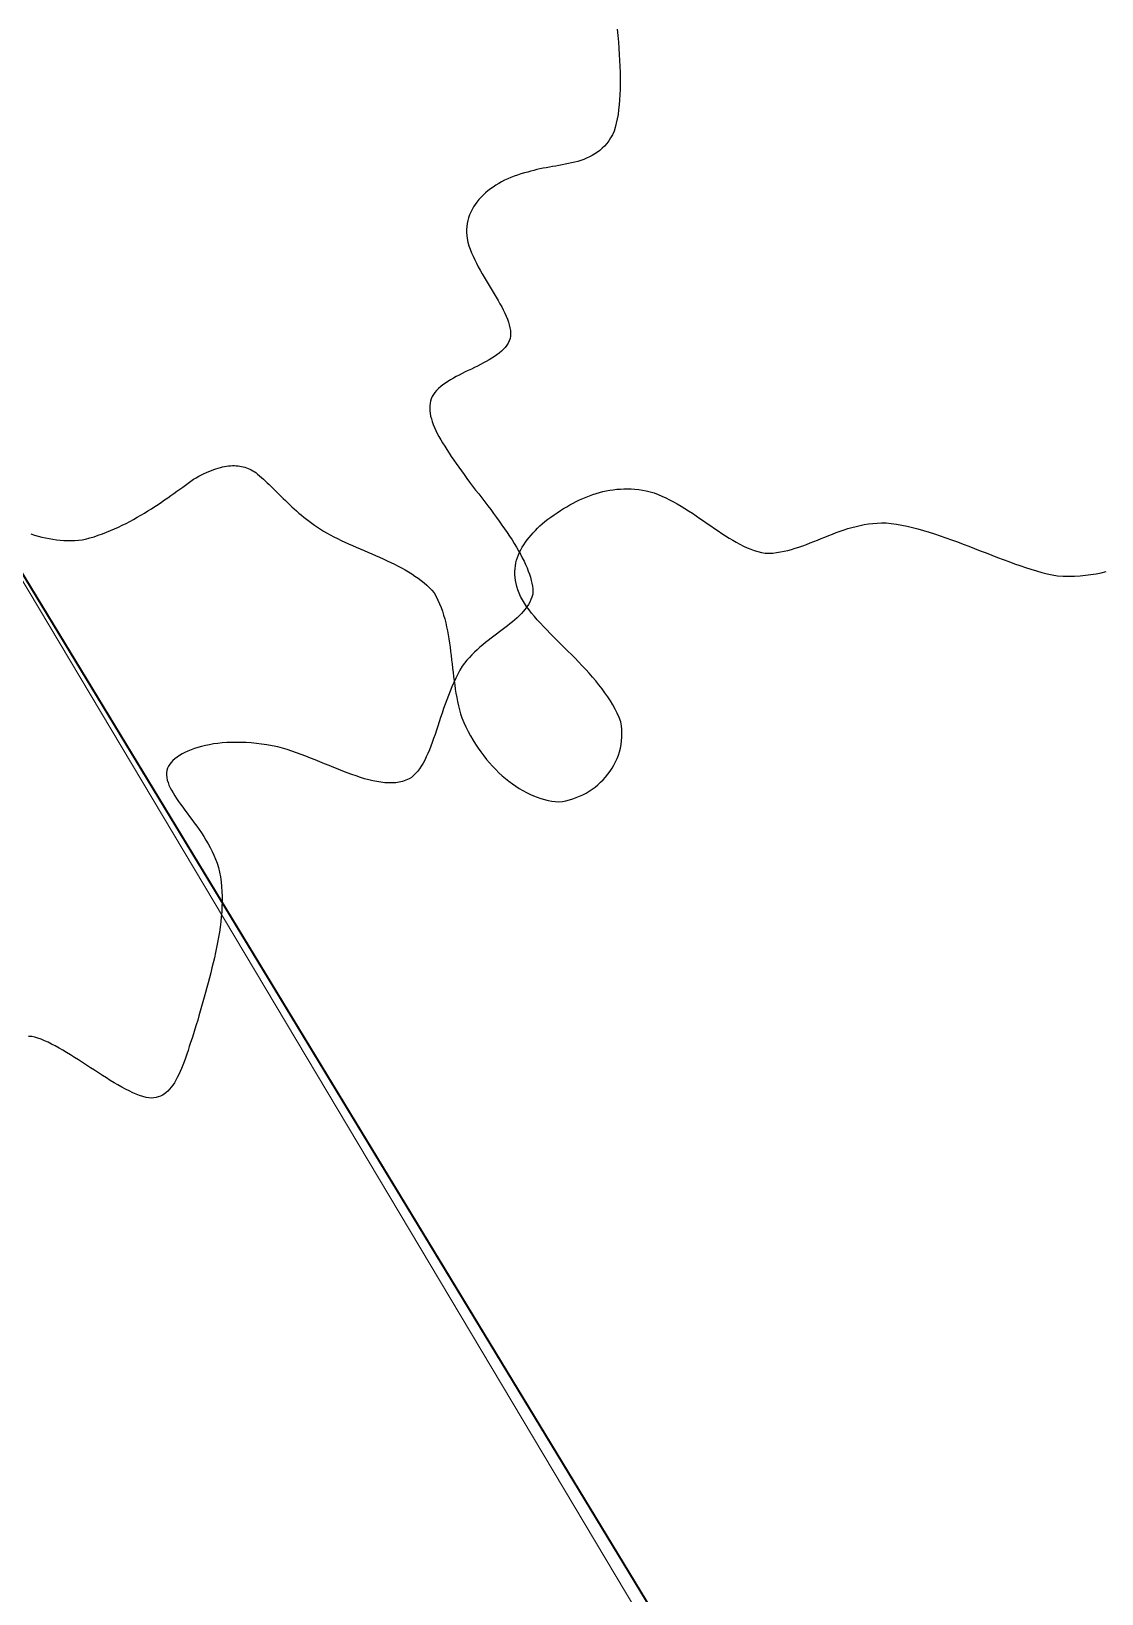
# Model space of a CAD drawing. Header units: metres. Extents: x 507649 to 508899, y 6966965 to 6967377.
# Drawn here: x 507875.059 to 507876.597, y 6967209.458 to 6967211.702 of the extents above; entities that cross this region are included whole.
import ezdxf

# ---------------------------------------------------------------- set-up
doc = ezdxf.new("R2010")
doc.units = ezdxf.units.M
for name, color, linetype in [('C_TEXT_2.5', 7, 'Continuous'), ('EWS_BATTER TOP', 30, 'EARTHWORKS_Batter Ticks 1'), ('HATCH_LANDSCAPE', 1, 'Continuous'), ('mga2020DR_UNLINED', 252, 'Continuous'), ('mga2020VEG_TREE', 252, 'Continuous'), ('TIN BORDER', 5, 'Continuous')]:
    doc.layers.add(name, color=color, linetype=linetype)
doc.layers.add('D_UG_PIPES', color=252, linetype='EXIST_SWD', lineweight=0)
doc.styles.get("Standard").update_dxf_attribs({"font": 'ARIALN.TTF'})
doc.linetypes.add('EARTHWORKS_Batter Ticks 1', pattern='A,0.5,[9,ISOCP.shx,S=1,R=0,X=0,Y=0],3,[9,ISOCP.shx,S=0.5,R=0,X=0,Y=0],2.5', length=6)
doc.linetypes.add('EXIST_SWD', pattern='A,5,-2.5,5,-2,["SWD",Standard,S=2.5,R=0,X=0,Y=-1.25],-8,5,-2.5,5,-2.5', length=37.5)

# ---------------------------------------------------------------- blocks, each defined once
blk = doc.blocks.new('XD_HATCH')
at = {"layer": 'HATCH_LANDSCAPE', "ltscale": 0.5}
h = blk.add_hatch(dxfattribs=at)
h.set_pattern_fill('GRASS', color=256, scale=0.05)
h.set_pattern_definition([(212.013854887, (0, 0), (-0.28538859865, -1.2375190291), [0.238125, -1.557926224]), (167.013854887, (0, 0), (-0.28538859868, -1.23751902925), [0.238125, -1.031875]), (257.013854887, (0, 0), (1.23751902925, -0.28538859868), [0.238125, -1.031875])])
edge = h.paths.add_edge_path()
edge.add_line((507834.6194, 6967286.6003), (507833.7745, 6967278.3766))
edge.add_line((507833.7745, 6967278.3766), (507834.4563, 6967266.5732))
edge.add_arc((507833.4405, 6967266.3882), 1.0325, -56.8269, 10.3208, ccw=False)
edge.add_line((507834.0055, 6967265.524), (507833.7027, 6967265.3348))
edge.add_line((507833.7027, 6967265.3348), (507831.8595, 6967265.8814))
edge.add_arc((507790.5773, 6967261.1965), 41.5471, 6.4744, 11.72996)
edge.add_arc((507652.9266, 6967269.5696), 178.3302, 0.023588, 2.717699)
edge.add_arc((507863.8943, 6967277.5885), 32.8409, 156.38178, 179.23816, ccw=False)
edge.add_line((507833.8043, 6967290.7459), (507834.868, 6967290.3037))
edge.add_line((507834.868, 6967290.3037), (507834.6194, 6967286.6003))
edge = h.paths.add_edge_path()
edge.add_line((507840.3758, 6967264.2031), (507839.0111, 6967268.6216))
edge.add_line((507839.0111, 6967268.6216), (507838.9485, 6967268.9634))
edge.add_line((507838.9485, 6967268.9634), (507838.9635, 6967269.4631))
edge.add_line((507838.9635, 6967269.4631), (507838.7986, 6967271.4707))
edge.add_line((507838.7986, 6967271.4707), (507838.5426, 6967271.9806))
edge.add_line((507838.5426, 6967271.9806), (507838.3277, 6967272.489))
edge.add_line((507838.3277, 6967272.489), (507838.1812, 6967272.9949))
edge.add_line((507838.1812, 6967272.9949), (507838.0533, 6967273.5))
edge.add_line((507838.0533, 6967273.5), (507837.435, 6967274.5364))
edge.add_line((507837.435, 6967274.5364), (507837.4424, 6967274.8298))
edge.add_line((507837.4424, 6967274.8298), (507837.523, 6967275.3334))
edge.add_line((507837.523, 6967275.3334), (507837.4511, 6967275.831))
edge.add_line((507837.4511, 6967275.831), (507837.4008, 6967276.3294))
edge.add_line((507837.4008, 6967276.3294), (507837.3858, 6967276.8292))
edge.add_line((507837.3858, 6967276.8292), (507837.3708, 6967277.329))
edge.add_line((507837.3708, 6967277.329), (507837.3559, 6967277.8288))
edge.add_line((507837.3559, 6967277.8288), (507837.2868, 6967278.3259))
edge.add_line((507837.2868, 6967278.3259), (507837.6201, 6967280.3039))
edge.add_line((507837.6201, 6967280.3039), (507837.7291, 6967281.2981))
edge.add_line((507837.7291, 6967281.2981), (507837.7573, 6967281.7976))
edge.add_line((507837.7573, 6967281.7976), (507837.7637, 6967283.3032))
edge.add_line((507837.7637, 6967283.3032), (507837.8004, 6967283.8019))
edge.add_line((507837.8004, 6967283.8019), (507837.9, 6967284.2949))
edge.add_line((507837.9, 6967284.2949), (507838.1892, 6967285.2728))
edge.add_line((507838.1892, 6967285.2728), (507838.2709, 6967285.7675))
edge.add_line((507838.2709, 6967285.7675), (507838.3266, 6967286.2645))
edge.add_line((507838.3266, 6967286.2645), (507837.056, 6967286.299))
edge.add_line((507837.056, 6967286.299), (507837.0835, 6967286.024))
edge.add_line((507837.0835, 6967286.024), (507836.2865, 6967278.3018))
edge.add_line((507836.2865, 6967278.3018), (507836.7877, 6967269.7623))
edge.add_line((507836.7877, 6967269.7623), (507836.9971, 6967265.9725))
edge.add_arc((507835.4372, 6967265.8975), 1.5617, -51.2364, 2.7548, ccw=False)
edge.add_line((507836.415, 6967264.6797), (507834.7625, 6967263.6386))
edge.add_line((507834.7625, 6967263.6386), (507834.4122, 6967261.6514))
edge.add_line((507834.4122, 6967261.6514), (507838.3369, 6967255.3696))
edge.add_arc((507838.6337, 6967255.5551), 0.35, 211.9938, 302.0004)
edge.add_line((507838.8192, 6967255.2583), (507843.102, 6967257.934))
edge.add_line((507843.102, 6967257.934), (507849.8852, 6967247.0769))
edge.add_line((507849.8852, 6967247.0769), (507845.6775, 6967244.448))
edge.add_arc((507845.8629, 6967244.1511), 0.35, 121.996, 211.996)
edge.add_line((507845.5661, 6967243.9657), (507846.3609, 6967242.6936))
edge.add_arc((507846.6577, 6967242.879), 0.35, 211.996, 301.996)
edge.add_line((507846.8432, 6967242.5822), (507851.0509, 6967245.2111))
edge.add_line((507851.0509, 6967245.2111), (507857.8321, 6967234.3573))
edge.add_line((507857.8321, 6967234.3573), (507858.9988, 6967232.4898))
edge.add_line((507858.9988, 6967232.4898), (507868.4293, 6967217.3956))
edge.add_line((507868.4293, 6967217.3956), (507869.595, 6967215.5298))
edge.add_line((507869.595, 6967215.5298), (507879.0265, 6967200.4339))
edge.add_line((507879.0265, 6967200.4339), (507880.1922, 6967198.5681))
edge.add_line((507880.1922, 6967198.5681), (507889.6237, 6967183.4722))
edge.add_line((507889.6237, 6967183.4722), (507890.8655, 6967181.6516))
edge.add_line((507890.8655, 6967181.6516), (507890.7894, 6967181.6064))
edge.add_line((507890.7894, 6967181.6064), (507900.2209, 6967166.5105))
edge.add_line((507900.2209, 6967166.5105), (507895.9381, 6967163.8347))
edge.add_arc((507896.1235, 6967163.5378), 0.35, 121.994, 211.996)
edge.add_line((507895.8267, 6967163.3524), (507896.6215, 6967162.0802))
edge.add_arc((507896.9183, 6967162.2657), 0.35, 211.9984, 301.996)
edge.add_line((507897.1038, 6967161.9689), (507901.3866, 6967164.6447))
edge.add_line((507901.3866, 6967164.6447), (507910.8181, 6967149.5487))
edge.add_line((507910.8181, 6967149.5487), (507906.5469, 6967146.8811))
edge.add_arc((507906.7649, 6967146.6028), 0.3535, 128.0734, 218.4885)
edge.add_line((507906.4882, 6967146.3828), (507907.8077, 6967145.0972))
edge.add_line((507907.8077, 6967145.0972), (507909.4019, 6967144.1738))
edge.add_line((507909.4019, 6967144.1738), (507911.1824, 6967145.0318))
edge.add_line((507911.1824, 6967145.0318), (507911.5938, 6967146.4662))
edge.add_line((507911.5938, 6967146.4662), (507913.3116, 6967147.5395))
edge.add_line((507913.3116, 6967147.5395), (507911.7607, 6967150.3145))
edge.add_line((507911.7607, 6967150.3145), (507911.3517, 6967151.1377))
edge.add_line((507911.3517, 6967151.1377), (507910.3123, 6967152.8466))
edge.add_line((507910.3123, 6967152.8466), (507910.0252, 6967153.2568))
edge.add_line((507910.0252, 6967153.2568), (507908.2386, 6967155.6779))
edge.add_line((507908.2386, 6967155.6779), (507906.8185, 6967157.7385))
edge.add_line((507906.8185, 6967157.7385), (507905.1467, 6967160.2314))
edge.add_line((507905.1467, 6967160.2314), (507902.6614, 6967164.5743))
edge.add_line((507902.6614, 6967164.5743), (507901.6885, 6967166.3247))
edge.add_line((507901.6885, 6967166.3247), (507890.3492, 6967184.5912))
edge.add_line((507890.3492, 6967184.5912), (507887.9238, 6967188.3817))
edge.add_line((507887.9238, 6967188.3817), (507882.2644, 6967197.2262))
edge.add_line((507882.2644, 6967197.2262), (507881.0853, 6967198.9492))
edge.add_line((507881.0853, 6967198.9492), (507875.2149, 6967208.1494))
edge.add_line((507875.2149, 6967208.1494), (507870.7184, 6967215.3627))
edge.add_line((507870.7184, 6967215.3627), (507864.5811, 6967226.2674))
edge.add_line((507864.5811, 6967226.2674), (507858.7045, 6967235.0792))
edge.add_line((507858.7045, 6967235.0792), (507856.2419, 6967238.7442))
edge.add_line((507856.2419, 6967238.7442), (507855.1022, 6967240.3904))
edge.add_line((507855.1022, 6967240.3904), (507854.8173, 6967240.8019))
edge.add_line((507854.8173, 6967240.8019), (507854.0618, 6967242.0986))
edge.add_line((507854.0618, 6967242.0986), (507852.576, 6967244.7077))
edge.add_line((507852.576, 6967244.7077), (507851.066, 6967247.3016))
edge.add_line((507851.066, 6967247.3016), (507849.5393, 6967249.8852))
edge.add_line((507849.5393, 6967249.8852), (507848.9949, 6967250.7242))
edge.add_line((507848.9949, 6967250.7242), (507848.7226, 6967251.1437))
edge.add_line((507848.7226, 6967251.1437), (507848.4401, 6967251.5567))
edge.add_line((507848.4401, 6967251.5567), (507847.8618, 6967252.3745))
edge.add_line((507847.8618, 6967252.3745), (507847.3356, 6967253.2249))
edge.add_line((507847.3356, 6967253.2249), (507845.7975, 6967255.8013))
edge.add_line((507845.7975, 6967255.8013), (507844.2186, 6967258.446))
edge.add_line((507844.2186, 6967258.446), (507842.8502, 6967261.0217))
edge.add_line((507842.8502, 6967261.0217), (507842.6112, 6967261.4614))
edge.add_line((507842.6112, 6967261.4614), (507842.0412, 6967262.2858))
edge.add_line((507842.0412, 6967262.2858), (507840.3758, 6967264.2031))
blk = doc.blocks.new('BAC V TREE')
for p, q in [((-0.9897, 15.59), (-0.9681, 15.5981)), ((-0.9681, 15.5981), (-0.9471, 15.6054)), ((-0.9471, 15.6054), (-0.9265, 15.6118)), ((-0.9265, 15.6118), (-0.9063, 15.6175)), ((-0.9063, 15.6175), (-0.8866, 15.6223)), ((-0.8866, 15.6223), (-0.8673, 15.6262)), ((-0.8673, 15.6262), (-0.8484, 15.6294)), ((-0.8484, 15.6294), (-0.8299, 15.6318)), ((-0.8299, 15.6318), (-0.8118, 15.6334)), ((-0.8118, 15.6334), (-0.7941, 15.6343)), ((-0.7941, 15.6343), (-0.7767, 15.6343)), ((-0.7767, 15.6343), (-0.7597, 15.6337)), ((-0.7597, 15.6337), (-0.7431, 15.6322)), ((-0.7431, 15.6322), (-0.7267, 15.6301)), ((-0.7267, 15.6301), (-0.7108, 15.6272)), ((-0.7108, 15.6272), (-0.6951, 15.6236)), ((-0.6951, 15.6236), (-0.6797, 15.6193)), ((-0.6797, 15.6193), (-0.6646, 15.6143)), ((-0.6646, 15.6143), (-0.6498, 15.6086)), ((-0.6498, 15.6086), (-0.6353, 15.6022)), ((-0.6353, 15.6022), (-0.621, 15.5952)), ((-0.621, 15.5952), (-0.607, 15.5875)), ((-1.2541, 15.4359), (-1.2283, 15.4547)), ((-1.2283, 15.4547), (-1.203, 15.4731)), ((-1.203, 15.4731), (-1.1783, 15.491)), ((-1.1783, 15.491), (-1.1542, 15.5084)), ((-1.1542, 15.5084), (-1.1292, 15.5228)), ((-1.1292, 15.5228), (-1.1046, 15.5362)), ((-1.1046, 15.5362), (-1.0806, 15.5487)), ((-1.0806, 15.5487), (-1.0571, 15.5604)), ((-1.0571, 15.5604), (-1.0341, 15.5711)), ((-1.0341, 15.5711), (-1.0117, 15.581)), ((-1.0117, 15.581), (-0.9897, 15.59)), ((-0.607, 15.5875), (-0.5932, 15.5792)), ((-0.5932, 15.5792), (-0.5797, 15.5702)), ((-0.5797, 15.5702), (-0.5619, 15.5558)), ((-0.5619, 15.5558), (-0.5442, 15.5408)), ((-0.5442, 15.5408), (-0.5265, 15.5254)), ((-0.5265, 15.5254), (-0.5088, 15.5095)), ((-0.5088, 15.5095), (-0.4911, 15.4931)), ((-0.4911, 15.4931), (-0.4733, 15.4763)), ((-0.4733, 15.4763), (-0.4555, 15.4592)), ((-0.4555, 15.4592), (-0.4375, 15.4417)), ((-1.4513, 15.2968), (-1.4214, 15.3171)), ((-1.4214, 15.3171), (-1.3922, 15.3373)), ((-1.3922, 15.3373), (-1.3634, 15.3575)), ((-1.3634, 15.3575), (-1.3352, 15.3775)), ((-1.3352, 15.3775), (-1.3076, 15.3972)), ((-1.3076, 15.3972), (-1.2806, 15.4167)), ((-1.2806, 15.4167), (-1.2541, 15.4359)), ((-0.4375, 15.4417), (-0.4193, 15.4239)), ((-0.4193, 15.4239), (-0.401, 15.4058)), ((-0.401, 15.4058), (-0.3825, 15.3874)), ((-0.3825, 15.3874), (-0.3637, 15.3688)), ((-0.3637, 15.3688), (-0.3447, 15.35)), ((-0.3447, 15.35), (-0.3254, 15.3311)), ((-0.3254, 15.3311), (-0.3058, 15.312)), ((-0.3058, 15.312), (-0.2858, 15.2928)), ((2.3833, 15.3031), (2.4133, 15.3177)), ((2.4133, 15.3177), (2.4434, 15.3314)), ((2.4434, 15.3314), (2.4738, 15.3443)), ((2.4738, 15.3443), (2.5043, 15.3562)), ((2.5043, 15.3562), (2.5351, 15.3672)), ((2.5351, 15.3672), (2.5661, 15.3773)), ((2.5661, 15.3773), (2.5974, 15.3863)), ((2.5974, 15.3863), (2.6289, 15.3944)), ((2.6289, 15.3944), (2.6606, 15.4014)), ((2.6606, 15.4014), (2.6927, 15.4073)), ((2.6927, 15.4073), (2.725, 15.4121)), ((2.725, 15.4121), (2.7576, 15.4158)), ((2.7576, 15.4158), (2.7906, 15.4184)), ((2.7906, 15.4184), (2.8238, 15.4197)), ((2.8238, 15.4197), (2.8574, 15.4198)), ((2.8574, 15.4198), (2.8913, 15.4187)), ((2.8913, 15.4187), (2.9256, 15.4163)), ((2.9256, 15.4163), (2.9602, 15.4126)), ((2.9602, 15.4126), (2.9952, 15.4076)), ((2.9952, 15.4076), (3.0306, 15.4012)), ((3.0306, 15.4012), (3.0664, 15.3934)), ((3.0664, 15.3934), (3.1027, 15.3817)), ((3.1027, 15.3817), (3.1389, 15.3684)), ((3.1389, 15.3684), (3.1748, 15.3535)), ((3.1748, 15.3535), (3.2106, 15.3371)), ((3.2106, 15.3371), (3.2462, 15.3195)), ((3.2462, 15.3195), (3.2816, 15.3007)), ((-1.6748, 15.157), (-1.6413, 15.1763)), ((-1.6413, 15.1763), (-1.6083, 15.196)), ((-1.6083, 15.196), (-1.5759, 15.2159)), ((-1.5759, 15.2159), (-1.544, 15.2359)), ((-1.544, 15.2359), (-1.5125, 15.2561)), ((-1.5125, 15.2561), (-1.4816, 15.2764)), ((-1.4816, 15.2764), (-1.4513, 15.2968)), ((-0.2858, 15.2928), (-0.2654, 15.2735)), ((-0.2654, 15.2735), (-0.2447, 15.2542)), ((-0.2447, 15.2542), (-0.2235, 15.2348)), ((-0.2235, 15.2348), (-0.2019, 15.2155)), ((-0.2019, 15.2155), (-0.1797, 15.1963)), ((-0.1797, 15.1963), (-0.1571, 15.1771)), ((-0.1571, 15.1771), (-0.1339, 15.158)), ((2.1492, 15.1596), (2.178, 15.1799)), ((2.178, 15.1799), (2.207, 15.1996)), ((2.207, 15.1996), (2.236, 15.2186)), ((2.236, 15.2186), (2.2652, 15.237)), ((2.2652, 15.237), (2.2945, 15.2547)), ((2.2945, 15.2547), (2.3239, 15.2716)), ((2.3239, 15.2716), (2.3535, 15.2878)), ((2.3535, 15.2878), (2.3833, 15.3031)), ((3.2816, 15.3007), (3.3168, 15.2809)), ((3.3168, 15.2809), (3.3519, 15.2602)), ((3.3519, 15.2602), (3.3868, 15.2386)), ((3.3868, 15.2386), (3.4215, 15.2165)), ((3.4215, 15.2165), (3.4561, 15.1937)), ((3.4561, 15.1937), (3.4906, 15.1706)), ((3.4906, 15.1706), (3.5249, 15.1472)), ((-1.997, 15.0042), (-1.9594, 15.0187)), ((-1.9594, 15.0187), (-1.9223, 15.0339)), ((-1.9223, 15.0339), (-1.8855, 15.0498)), ((-1.8855, 15.0498), (-1.8492, 15.0664)), ((-1.8492, 15.0664), (-1.8134, 15.0835)), ((-1.8134, 15.0835), (-1.778, 15.1012)), ((-1.778, 15.1012), (-1.7431, 15.1194)), ((-1.7431, 15.1194), (-1.7087, 15.138)), ((-1.7087, 15.138), (-1.6748, 15.157)), ((-0.1339, 15.158), (-0.1101, 15.139)), ((-0.1101, 15.139), (-0.0858, 15.1203)), ((-0.0858, 15.1203), (-0.0608, 15.1017)), ((-0.0608, 15.1017), (-0.0351, 15.0833)), ((-0.0351, 15.0833), (-0.0088, 15.0652)), ((-0.0088, 15.0652), (0.0182, 15.0475)), ((0.0182, 15.0475), (0.046, 15.03)), ((0.046, 15.03), (0.0746, 15.0129)), ((1.9855, 15.014), (2.0055, 15.0352)), ((2.0055, 15.0352), (2.0261, 15.0561)), ((2.0261, 15.0561), (2.0475, 15.0767)), ((2.0475, 15.0767), (2.0694, 15.0971)), ((2.0694, 15.0971), (2.0918, 15.1173)), ((2.0918, 15.1173), (2.1205, 15.1387)), ((2.1205, 15.1387), (2.1492, 15.1596)), ((3.5249, 15.1472), (3.5591, 15.1237)), ((3.5591, 15.1237), (3.5932, 15.1001)), ((3.5932, 15.1001), (3.6272, 15.0766)), ((3.6272, 15.0766), (3.6611, 15.0534)), ((3.6611, 15.0534), (3.6948, 15.0305)), ((3.6948, 15.0305), (3.7285, 15.0082)), ((4.7867, 15.0155), (4.8223, 15.0284)), ((4.8223, 15.0284), (4.8583, 15.0407)), ((4.8583, 15.0407), (4.8948, 15.0523)), ((4.8948, 15.0523), (4.9317, 15.063)), ((4.9317, 15.063), (4.969, 15.0728)), ((4.969, 15.0728), (5.0069, 15.0815)), ((5.0069, 15.0815), (5.0453, 15.089)), ((5.0453, 15.089), (5.0843, 15.0952)), ((5.0843, 15.0952), (5.124, 15.1)), ((5.124, 15.1), (5.1643, 15.1031)), ((5.1643, 15.1031), (5.2054, 15.1046)), ((5.2054, 15.1046), (5.2472, 15.1042)), ((5.2472, 15.1042), (5.2946, 15.0997)), ((5.2946, 15.0997), (5.3427, 15.0933)), ((5.3427, 15.0933), (5.3915, 15.085)), ((5.3915, 15.085), (5.4409, 15.075)), ((5.4409, 15.075), (5.4909, 15.0635)), ((5.4909, 15.0635), (5.5414, 15.0506)), ((5.5414, 15.0506), (5.5924, 15.0363)), ((5.5924, 15.0363), (5.6439, 15.0208)), ((5.6439, 15.0208), (5.6957, 15.0042)), ((-2.6594, 15.0035), (-2.6257, 14.9927)), ((-2.6257, 14.9927), (-2.5919, 14.9829)), ((-2.5919, 14.9829), (-2.558, 14.9741)), ((-2.558, 14.9741), (-2.5241, 14.9664)), ((-2.5241, 14.9664), (-2.4901, 14.9598)), ((-2.4901, 14.9598), (-2.456, 14.9542)), ((-2.456, 14.9542), (-2.422, 14.9497)), ((-2.422, 14.9497), (-2.3879, 14.9463)), ((-2.3879, 14.9463), (-2.3539, 14.9441)), ((-2.3539, 14.9441), (-2.3199, 14.9429)), ((-2.3199, 14.9429), (-2.2861, 14.943)), ((-2.2861, 14.943), (-2.2523, 14.9441)), ((-2.2523, 14.9441), (-2.2186, 14.9465)), ((-2.2186, 14.9465), (-2.1851, 14.9501)), ((-2.1851, 14.9501), (-2.1517, 14.9548)), ((-2.1517, 14.9548), (-2.1124, 14.9658)), ((-2.1124, 14.9658), (-2.0736, 14.9777)), ((-2.0736, 14.9777), (-2.0351, 14.9906)), ((-2.0351, 14.9906), (-1.997, 15.0042)), ((0.0746, 15.0129), (0.1074, 14.995)), ((0.1074, 14.995), (0.1408, 14.9776)), ((0.1408, 14.9776), (0.1748, 14.9606)), ((0.1748, 14.9606), (0.2092, 14.944)), ((0.2092, 14.944), (0.244, 14.9277)), ((0.244, 14.9277), (0.2791, 14.9117)), ((0.2791, 14.9117), (0.3145, 14.8959)), ((0.3145, 14.8959), (0.3501, 14.8803)), ((0.3501, 14.8803), (0.3858, 14.8648)), ((1.8714, 14.8574), (1.8846, 14.8808)), ((1.8846, 14.8808), (1.8989, 14.9038)), ((1.8989, 14.9038), (1.9143, 14.9265)), ((1.9143, 14.9265), (1.9307, 14.9488)), ((1.9307, 14.9488), (1.9481, 14.9708)), ((1.9481, 14.9708), (1.9664, 14.9926)), ((1.9664, 14.9926), (1.9855, 15.014)), ((3.7285, 15.0082), (3.7621, 14.9864)), ((3.7621, 14.9864), (3.7956, 14.9654)), ((3.7956, 14.9654), (3.8291, 14.9452)), ((3.8291, 14.9452), (3.8624, 14.9261)), ((3.8624, 14.9261), (3.8957, 14.9081)), ((3.8957, 14.9081), (3.929, 14.8913)), ((3.929, 14.8913), (3.9622, 14.8759)), ((3.9622, 14.8759), (3.9954, 14.862)), ((4.4077, 14.8707), (4.4418, 14.8818)), ((4.4418, 14.8818), (4.4759, 14.8937)), ((4.4759, 14.8937), (4.51, 14.9063)), ((4.51, 14.9063), (4.5441, 14.9194)), ((4.5441, 14.9194), (4.5783, 14.9329)), ((4.5783, 14.9329), (4.6125, 14.9467)), ((4.6125, 14.9467), (4.6469, 14.9606)), ((4.6469, 14.9606), (4.6815, 14.9746)), ((4.6815, 14.9746), (4.7163, 14.9885)), ((4.7163, 14.9885), (4.7513, 15.0022)), ((4.7513, 15.0022), (4.7867, 15.0155)), ((5.6957, 15.0042), (5.7479, 14.9867)), ((5.7479, 14.9867), (5.8003, 14.9684)), ((5.8003, 14.9684), (5.853, 14.9493)), ((5.853, 14.9493), (5.9058, 14.9297)), ((5.9058, 14.9297), (5.9588, 14.9096)), ((5.9588, 14.9096), (6.0119, 14.8892)), ((6.0119, 14.8892), (6.065, 14.8685)), ((0.3858, 14.8648), (0.4216, 14.8493)), ((0.4216, 14.8493), (0.4573, 14.8339)), ((0.4573, 14.8339), (0.493, 14.8185)), ((0.493, 14.8185), (0.5286, 14.803)), ((0.5286, 14.803), (0.564, 14.7874)), ((0.564, 14.7874), (0.5991, 14.7717)), ((0.5991, 14.7717), (0.6339, 14.7557)), ((0.6339, 14.7557), (0.6682, 14.7394)), ((0.6682, 14.7394), (0.7021, 14.7229)), ((1.8203, 14.7093), (1.8252, 14.735)), ((1.8252, 14.735), (1.8317, 14.7603)), ((1.8317, 14.7603), (1.8396, 14.7851)), ((1.8396, 14.7851), (1.8489, 14.8096)), ((1.8489, 14.8096), (1.8595, 14.8337)), ((1.8595, 14.8337), (1.8714, 14.8574)), ((3.9954, 14.862), (4.0285, 14.8498)), ((4.0285, 14.8498), (4.0616, 14.8393)), ((4.0616, 14.8393), (4.0947, 14.8307)), ((4.0947, 14.8307), (4.1278, 14.8242)), ((4.1278, 14.8242), (4.1638, 14.8247)), ((4.1638, 14.8247), (4.1994, 14.8269)), ((4.1994, 14.8269), (4.2347, 14.8308)), ((4.2347, 14.8308), (4.2697, 14.8363)), ((4.2697, 14.8363), (4.3045, 14.8431)), ((4.3045, 14.8431), (4.339, 14.8512)), ((4.339, 14.8512), (4.3734, 14.8604)), ((4.3734, 14.8604), (4.4077, 14.8707)), ((6.065, 14.8685), (6.118, 14.8478)), ((6.118, 14.8478), (6.171, 14.827)), ((6.171, 14.827), (6.2239, 14.8065)), ((6.2239, 14.8065), (6.2766, 14.7862)), ((6.2766, 14.7862), (6.3291, 14.7662)), ((6.3291, 14.7662), (6.3813, 14.7468)), ((6.3813, 14.7468), (6.4332, 14.7281)), ((0.7021, 14.7229), (0.7355, 14.706)), ((0.7355, 14.706), (0.7683, 14.6887)), ((0.7683, 14.6887), (0.8005, 14.6709)), ((0.8005, 14.6709), (0.8319, 14.6526)), ((0.8319, 14.6526), (0.8625, 14.6338)), ((0.8625, 14.6338), (0.8923, 14.6144)), ((0.8923, 14.6144), (0.9211, 14.5943)), ((0.9211, 14.5943), (0.949, 14.5736)), ((1.8154, 14.6565), (1.817, 14.6831)), ((1.8154, 14.6295), (1.8154, 14.6565)), ((1.8172, 14.602), (1.8154, 14.6295)), ((1.817, 14.6831), (1.8203, 14.7093)), ((1.8209, 14.574), (1.8172, 14.602)), ((6.4332, 14.7281), (6.4847, 14.7101)), ((6.4847, 14.7101), (6.5358, 14.693)), ((6.5358, 14.693), (6.5864, 14.6768)), ((6.5864, 14.6768), (6.6365, 14.6618)), ((6.6365, 14.6618), (6.686, 14.6481)), ((6.686, 14.6481), (6.7349, 14.6357)), ((6.7349, 14.6357), (6.7831, 14.6249)), ((6.7831, 14.6249), (6.8306, 14.6156)), ((6.8306, 14.6156), (6.8841, 14.6127)), ((6.8841, 14.6127), (6.9368, 14.612)), ((6.9368, 14.612), (6.9886, 14.6133)), ((6.9886, 14.6133), (7.0395, 14.6165)), ((7.0395, 14.6165), (7.0897, 14.6214)), ((7.0897, 14.6214), (7.139, 14.6278)), ((7.139, 14.6278), (7.1874, 14.6357)), ((7.1874, 14.6357), (7.2352, 14.6449)), ((7.2352, 14.6449), (7.2821, 14.6551)), ((0.949, 14.5736), (0.9758, 14.5521)), ((0.9758, 14.5521), (1.0015, 14.5298)), ((1.0015, 14.5298), (1.026, 14.5066)), ((1.026, 14.5066), (1.0492, 14.4826)), ((1.0492, 14.4826), (1.0712, 14.4576)), ((1.0712, 14.4576), (1.0889, 14.4251)), ((1.8265, 14.5455), (1.8209, 14.574)), ((1.834, 14.5165), (1.8265, 14.5455)), ((1.8436, 14.487), (1.834, 14.5165)), ((1.8552, 14.4569), (1.8436, 14.487)), ((1.869, 14.4264), (1.8552, 14.4569)), ((1.0889, 14.4251), (1.1051, 14.3919)), ((1.1051, 14.3919), (1.1199, 14.3581)), ((1.1199, 14.3581), (1.1334, 14.3238)), ((1.1334, 14.3238), (1.1457, 14.2889)), ((1.885, 14.3952), (1.869, 14.4264)), ((1.9033, 14.3635), (1.885, 14.3952)), ((1.9239, 14.3312), (1.9033, 14.3635)), ((1.9463, 14.3012), (1.9239, 14.3312)), ((1.9704, 14.2709), (1.9463, 14.3012)), ((1.1457, 14.2889), (1.1569, 14.2535)), ((1.1569, 14.2535), (1.167, 14.2176)), ((1.167, 14.2176), (1.1762, 14.1813)), ((1.1762, 14.1813), (1.1845, 14.1446)), ((1.996, 14.2403), (1.9704, 14.2709)), ((2.0229, 14.2096), (1.996, 14.2403)), ((2.0511, 14.1786), (2.0229, 14.2096)), ((2.0803, 14.1473), (2.0511, 14.1786)), ((1.1845, 14.1446), (1.1921, 14.1076)), ((1.1921, 14.1076), (1.1989, 14.0702)), ((1.1989, 14.0702), (1.2051, 14.0325)), ((1.2051, 14.0325), (1.2109, 13.9945)), ((2.1105, 14.1158), (2.0803, 14.1473)), ((2.1415, 14.0841), (2.1105, 14.1158)), ((2.1733, 14.052), (2.1415, 14.0841)), ((2.2056, 14.0197), (2.1733, 14.052)), ((2.2384, 13.9871), (2.2056, 14.0197)), ((1.2109, 13.9945), (1.2162, 13.9563)), ((1.2162, 13.9563), (1.2211, 13.9179)), ((1.2211, 13.9179), (1.2259, 13.8793)), ((1.2259, 13.8793), (1.2304, 13.8406)), ((2.2716, 13.9543), (2.2384, 13.9871)), ((2.3049, 13.9211), (2.2716, 13.9543)), ((2.3383, 13.8876), (2.3049, 13.9211)), ((2.3716, 13.8539), (2.3383, 13.8876)), ((1.2304, 13.8406), (1.2349, 13.8018)), ((1.2349, 13.8018), (1.2394, 13.7629)), ((1.2394, 13.7629), (1.2439, 13.724)), ((1.2439, 13.724), (1.2487, 13.6852)), ((2.4048, 13.8198), (2.3716, 13.8539)), ((2.4376, 13.7854), (2.4048, 13.8198)), ((2.4701, 13.7507), (2.4376, 13.7854)), ((2.5019, 13.7156), (2.4701, 13.7507)), ((1.2487, 13.6852), (1.2538, 13.6463)), ((1.2538, 13.6463), (1.2592, 13.6075)), ((1.2592, 13.6075), (1.265, 13.5689)), ((2.5331, 13.6802), (2.5019, 13.7156)), ((2.5634, 13.6445), (2.5331, 13.6802)), ((2.5928, 13.6084), (2.5634, 13.6445)), ((2.6212, 13.5719), (2.5928, 13.6084)), ((1.265, 13.5689), (1.2714, 13.5304)), ((1.2714, 13.5304), (1.2785, 13.492)), ((1.2785, 13.492), (1.2862, 13.4539)), ((1.2862, 13.4539), (1.2947, 13.416)), ((2.6483, 13.5351), (2.6212, 13.5719)), ((2.6741, 13.4979), (2.6483, 13.5351)), ((2.6984, 13.4603), (2.6741, 13.4979)), ((2.7212, 13.4224), (2.6984, 13.4603)), ((1.2947, 13.416), (1.3042, 13.3784)), ((1.3042, 13.3784), (1.3146, 13.3411)), ((1.3146, 13.3411), (1.326, 13.3041)), ((1.326, 13.3041), (1.3443, 13.2614)), ((2.7422, 13.384), (2.7212, 13.4224)), ((2.7614, 13.3453), (2.7422, 13.384)), ((2.7786, 13.3061), (2.7614, 13.3453)), ((2.7937, 13.2665), (2.7786, 13.3061)), ((1.3443, 13.2614), (1.3638, 13.2196)), ((1.3638, 13.2196), (1.3843, 13.1786)), ((1.3843, 13.1786), (1.4058, 13.1386)), ((2.8, 13.2305), (2.7937, 13.2665)), ((2.804, 13.1948), (2.8, 13.2305)), ((2.8057, 13.1595), (2.804, 13.1948)), ((2.8051, 13.1245), (2.8057, 13.1595)), ((1.4058, 13.1386), (1.4283, 13.0996)), ((1.4283, 13.0996), (1.4518, 13.0616)), ((1.4518, 13.0616), (1.4762, 13.0245)), ((1.4762, 13.0245), (1.5015, 12.9886)), ((2.7826, 12.99), (2.7912, 13.0228)), ((2.7912, 13.0228), (2.7978, 13.0562)), ((2.7978, 13.0562), (2.8025, 13.0901)), ((2.8025, 13.0901), (2.8051, 13.1245)), ((1.5015, 12.9886), (1.5275, 12.9537)), ((1.5275, 12.9537), (1.5544, 12.92)), ((1.5544, 12.92), (1.582, 12.8874)), ((1.582, 12.8874), (1.6103, 12.856)), ((1.6103, 12.856), (1.6392, 12.8258)), ((2.7135, 12.8374), (2.7306, 12.8663)), ((2.7306, 12.8663), (2.7461, 12.896)), ((2.7461, 12.896), (2.76, 12.9266)), ((2.76, 12.9266), (2.7722, 12.958)), ((2.7722, 12.958), (2.7826, 12.99)), ((1.6392, 12.8258), (1.6688, 12.7969)), ((1.6688, 12.7969), (1.6989, 12.7692)), ((1.6989, 12.7692), (1.7296, 12.7429)), ((1.7296, 12.7429), (1.7607, 12.7179)), ((1.7607, 12.7179), (1.7922, 12.6943)), ((2.5827, 12.6857), (2.6075, 12.7081)), ((2.6075, 12.7081), (2.6313, 12.7318)), ((2.6313, 12.7318), (2.6538, 12.7566)), ((2.6538, 12.7566), (2.6751, 12.7826)), ((2.6751, 12.7826), (2.695, 12.8095)), ((2.695, 12.8095), (2.7135, 12.8374)), ((1.7922, 12.6943), (1.8242, 12.6721)), ((1.8242, 12.6721), (1.8565, 12.6514)), ((1.8565, 12.6514), (1.8891, 12.6321)), ((1.8891, 12.6321), (1.922, 12.6144)), ((1.922, 12.6144), (1.9551, 12.5981)), ((1.9551, 12.5981), (1.9884, 12.5835)), ((1.9884, 12.5835), (2.0218, 12.5704)), ((2.0218, 12.5704), (2.0553, 12.559)), ((2.3519, 12.5549), (2.3832, 12.5659)), ((2.3832, 12.5659), (2.4139, 12.5786)), ((2.4139, 12.5786), (2.444, 12.5929)), ((2.444, 12.5929), (2.4734, 12.6086)), ((2.4734, 12.6086), (2.502, 12.6259)), ((2.502, 12.6259), (2.5298, 12.6445)), ((2.5298, 12.6445), (2.5567, 12.6644)), ((2.5567, 12.6644), (2.5827, 12.6857)), ((2.0553, 12.559), (2.0888, 12.5493)), ((2.0888, 12.5493), (2.1224, 12.5412)), ((2.1224, 12.5412), (2.1559, 12.5349)), ((2.1559, 12.5349), (2.1894, 12.5304)), ((2.1894, 12.5304), (2.2227, 12.5276)), ((2.2227, 12.5276), (2.2555, 12.5317)), ((2.2555, 12.5317), (2.288, 12.5377)), ((2.288, 12.5377), (2.3201, 12.5454)), ((2.3201, 12.5454), (2.3519, 12.5549)), ((16.197, -1.5949), (16.2025, -1.6543)), ((16.2025, -1.6543), (16.2075, -1.7131)), ((16.2075, -1.7131), (16.212, -1.7712)), ((16.212, -1.7712), (16.2158, -1.8284)), ((16.2158, -1.8284), (16.219, -1.8847)), ((16.219, -1.8847), (16.2215, -1.9401)), ((16.2215, -1.9401), (16.2233, -1.9944)), ((16.2233, -1.9944), (16.2243, -2.0476)), ((16.2236, -2.1503), (16.2219, -2.1997)), ((16.2244, -2.0996), (16.2236, -2.1503)), ((16.2243, -2.0476), (16.2244, -2.0996)), ((16.2153, -2.2942), (16.2105, -2.3392)), ((16.2191, -2.2477), (16.2153, -2.2942)), ((16.2219, -2.1997), (16.2191, -2.2477)), ((16.1972, -2.4242), (16.1887, -2.464)), ((16.2044, -2.3825), (16.1972, -2.4242)), ((16.2105, -2.3392), (16.2044, -2.3825)), ((16.1528, -2.5699), (16.1364, -2.5992)), ((16.1678, -2.5381), (16.1528, -2.5699)), ((16.179, -2.502), (16.1678, -2.5381)), ((16.1887, -2.464), (16.179, -2.502)), ((16.014, -2.732), (15.9902, -2.7479)), ((16.0369, -2.7145), (16.014, -2.732)), ((16.059, -2.6953), (16.0369, -2.7145)), ((16.08, -2.6743), (16.059, -2.6953)), ((16.0999, -2.6513), (16.08, -2.6743)), ((16.1187, -2.6264), (16.0999, -2.6513)), ((16.1364, -2.5992), (16.1187, -2.6264)), ((15.4827, -2.886), (15.4541, -2.8924)), ((15.5116, -2.8801), (15.4827, -2.886)), ((15.5408, -2.8746), (15.5116, -2.8801)), ((15.5701, -2.8693), (15.5408, -2.8746)), ((15.5996, -2.8642), (15.5701, -2.8693)), ((15.6291, -2.8592), (15.5996, -2.8642)), ((15.6587, -2.8541), (15.6291, -2.8592)), ((15.6881, -2.8488), (15.6587, -2.8541)), ((15.7175, -2.8432), (15.6881, -2.8488)), ((15.7466, -2.8372), (15.7175, -2.8432)), ((15.7755, -2.8308), (15.7466, -2.8372)), ((15.8041, -2.8237), (15.7755, -2.8308)), ((15.8323, -2.8159), (15.8041, -2.8237)), ((15.8601, -2.8073), (15.8323, -2.8159)), ((15.8874, -2.7977), (15.8601, -2.8073)), ((15.9141, -2.7871), (15.8874, -2.7977)), ((15.9401, -2.7754), (15.9141, -2.7871)), ((15.9655, -2.7623), (15.9401, -2.7754)), ((15.9902, -2.7479), (15.9655, -2.7623)), ((15.1014, -3.0205), (15.075, -3.0365)), ((15.1287, -3.0054), (15.1014, -3.0205)), ((15.1567, -2.991), (15.1287, -3.0054)), ((15.1855, -2.9775), (15.1567, -2.991)), ((15.215, -2.9649), (15.1855, -2.9775)), ((15.2451, -2.9532), (15.215, -2.9649)), ((15.2758, -2.9424), (15.2451, -2.9532)), ((15.307, -2.9325), (15.2758, -2.9424)), ((15.3386, -2.9236), (15.307, -2.9325)), ((15.3707, -2.9156), (15.3386, -2.9236)), ((15.398, -2.9071), (15.3707, -2.9156)), ((15.4258, -2.8994), (15.398, -2.9071)), ((15.4541, -2.8924), (15.4258, -2.8994)), ((14.9182, -3.1699), (14.9004, -3.1919)), ((14.9372, -3.1487), (14.9182, -3.1699)), ((14.9574, -3.1282), (14.9372, -3.1487)), ((14.9788, -3.1083), (14.9574, -3.1282)), ((15.0013, -3.0892), (14.9788, -3.1083)), ((15.0249, -3.0709), (15.0013, -3.0892)), ((15.0495, -3.0533), (15.0249, -3.0709)), ((15.075, -3.0365), (15.0495, -3.0533)), ((14.8325, -3.311), (14.8235, -3.3366)), ((14.8431, -3.2859), (14.8325, -3.311)), ((14.8553, -3.2615), (14.8431, -3.2859)), ((14.8689, -3.2377), (14.8553, -3.2615)), ((14.884, -3.2144), (14.8689, -3.2377)), ((14.9004, -3.1919), (14.884, -3.2144)), ((14.8043, -3.4444), (14.804, -3.4726)), ((14.8064, -3.4167), (14.8043, -3.4444)), ((14.8104, -3.3895), (14.8064, -3.4167)), ((14.8161, -3.3628), (14.8104, -3.3895)), ((14.8235, -3.3366), (14.8161, -3.3628)), ((14.804, -3.4726), (14.8056, -3.5013)), ((14.8056, -3.5013), (14.8092, -3.5304)), ((14.8092, -3.5304), (14.8172, -3.563)), ((14.8172, -3.563), (14.8269, -3.5955)), ((14.8269, -3.5955), (14.8382, -3.6281)), ((14.8382, -3.6281), (14.8509, -3.6606)), ((14.8509, -3.6606), (14.8648, -3.6931)), ((14.8648, -3.6931), (14.8798, -3.7255)), ((14.8798, -3.7255), (14.8959, -3.7578)), ((14.8959, -3.7578), (14.9127, -3.7901)), ((14.9127, -3.7901), (14.9303, -3.8221)), ((14.9303, -3.8221), (14.9484, -3.8541)), ((14.9484, -3.8541), (14.967, -3.8858)), ((14.967, -3.8858), (14.9858, -3.9174)), ((14.9858, -3.9174), (15.0048, -3.9488)), ((15.0048, -3.9488), (15.0237, -3.9799)), ((15.0237, -3.9799), (15.0425, -4.0108)), ((15.0425, -4.0108), (15.061, -4.0414)), ((15.061, -4.0414), (15.0791, -4.0717)), ((15.0791, -4.0717), (15.0966, -4.1017)), ((15.0966, -4.1017), (15.1134, -4.1313)), ((15.1134, -4.1313), (15.1294, -4.1606)), ((15.1294, -4.1606), (15.1443, -4.1896)), ((15.1443, -4.1896), (15.1581, -4.2181)), ((15.1581, -4.2181), (15.1707, -4.2462)), ((15.1707, -4.2462), (15.1818, -4.2739)), ((15.1818, -4.2739), (15.1914, -4.3011)), ((15.1914, -4.3011), (15.1992, -4.3279)), ((15.1992, -4.3279), (15.2053, -4.3541)), ((15.1998, -4.4753), (15.1892, -4.496)), ((15.2081, -4.4538), (15.1998, -4.4753)), ((15.2053, -4.3541), (15.2093, -4.3799)), ((15.2109, -4.4297), (15.2081, -4.4538)), ((15.2093, -4.3799), (15.2112, -4.4051)), ((15.2112, -4.4051), (15.2109, -4.4297)), ((15.0621, -4.6199), (15.0381, -4.6353)), ((15.0849, -4.604), (15.0621, -4.6199)), ((15.1064, -4.5876), (15.0849, -4.604)), ((15.1265, -4.5707), (15.1064, -4.5876)), ((15.1449, -4.5531), (15.1265, -4.5707)), ((15.1616, -4.5348), (15.1449, -4.5531)), ((15.1764, -4.5158), (15.1616, -4.5348)), ((15.1892, -4.496), (15.1764, -4.5158)), ((14.7922, -4.7625), (14.7642, -4.7764)), ((14.8205, -4.7487), (14.7922, -4.7625)), ((14.8489, -4.735), (14.8205, -4.7487)), ((14.8772, -4.7212), (14.8489, -4.735)), ((14.9053, -4.7074), (14.8772, -4.7212)), ((14.9331, -4.6935), (14.9053, -4.7074)), ((14.9604, -4.6793), (14.9331, -4.6935)), ((14.9871, -4.665), (14.9604, -4.6793)), ((15.013, -4.6503), (14.9871, -4.665)), ((15.0381, -4.6353), (15.013, -4.6503)), ((14.5652, -4.8977), (14.5456, -4.915)), ((14.5863, -4.8811), (14.5652, -4.8977)), ((14.6088, -4.8649), (14.5863, -4.8811)), ((14.6325, -4.8493), (14.6088, -4.8649)), ((14.6572, -4.834), (14.6325, -4.8493)), ((14.6829, -4.8192), (14.6572, -4.834)), ((14.7094, -4.8047), (14.6829, -4.8192)), ((14.7365, -4.7904), (14.7094, -4.8047)), ((14.7642, -4.7764), (14.7365, -4.7904)), ((14.4668, -5.0522), (14.4641, -5.0743)), ((14.4714, -5.0307), (14.4668, -5.0522)), ((14.4781, -5.0099), (14.4714, -5.0307)), ((14.487, -4.9898), (14.4781, -5.0099)), ((14.4981, -4.9704), (14.487, -4.9898)), ((14.5115, -4.9517), (14.4981, -4.9704)), ((14.5277, -4.933), (14.5115, -4.9517)), ((14.5456, -4.915), (14.5277, -4.933)), ((14.4641, -5.0743), (14.4635, -5.0971)), ((14.4635, -5.0971), (14.4647, -5.1205)), ((14.4647, -5.1205), (14.4677, -5.1446)), ((14.4677, -5.1446), (14.4725, -5.1693)), ((14.4725, -5.1693), (14.479, -5.1947)), ((14.479, -5.1947), (14.4871, -5.2206)), ((14.4871, -5.2206), (14.4968, -5.2471)), ((14.4968, -5.2471), (14.5079, -5.2743)), ((14.5079, -5.2743), (14.5204, -5.302)), ((14.5204, -5.302), (14.5343, -5.3303)), ((14.5343, -5.3303), (14.5495, -5.3591)), ((14.5495, -5.3591), (14.5659, -5.3885)), ((14.5659, -5.3885), (14.5834, -5.4185)), ((14.5834, -5.4185), (14.6021, -5.4489)), ((14.6021, -5.4489), (14.6217, -5.48)), ((14.6217, -5.48), (14.6423, -5.5115)), ((14.6423, -5.5115), (14.6637, -5.5435)), ((14.6637, -5.5435), (14.686, -5.576)), ((14.686, -5.576), (14.709, -5.609)), ((14.709, -5.609), (14.7327, -5.6425)), ((14.7327, -5.6425), (14.757, -5.6765)), ((14.757, -5.6765), (14.7819, -5.7109)), ((14.7819, -5.7109), (14.8072, -5.7458)), ((14.8072, -5.7458), (14.8329, -5.7811)), ((14.8329, -5.7811), (14.859, -5.8169)), ((14.859, -5.8169), (14.8878, -5.8533)), ((14.8878, -5.8533), (14.9165, -5.8898)), ((14.9165, -5.8898), (14.9448, -5.9261)), ((14.9448, -5.9261), (14.9729, -5.9624)), ((14.9729, -5.9624), (15.0006, -5.9986)), ((15.0006, -5.9986), (15.0279, -6.0346)), ((15.0279, -6.0346), (15.0547, -6.0705)), ((15.0547, -6.0705), (15.0809, -6.1062)), ((15.0809, -6.1062), (15.1066, -6.1417)), ((15.1066, -6.1417), (15.1317, -6.177)), ((15.1317, -6.177), (15.156, -6.212)), ((15.156, -6.212), (15.1797, -6.2467)), ((15.1797, -6.2467), (15.2025, -6.2811)), ((15.2025, -6.2811), (15.2245, -6.3151)), ((15.2245, -6.3151), (15.2456, -6.3488)), ((15.2456, -6.3488), (15.2657, -6.3821)), ((15.2657, -6.3821), (15.2848, -6.415)), ((15.2848, -6.415), (15.3029, -6.4474)), ((15.3029, -6.4474), (15.3198, -6.4794)), ((15.3198, -6.4794), (15.3356, -6.5109)), ((15.3356, -6.5109), (15.3502, -6.5418)), ((15.3502, -6.5418), (15.3634, -6.5723)), ((15.3634, -6.5723), (15.3754, -6.6021)), ((15.3754, -6.6021), (15.386, -6.6313)), ((15.386, -6.6313), (15.3951, -6.66)), ((15.3951, -6.66), (15.4028, -6.688)), ((15.4028, -6.688), (15.4089, -6.7153)), ((15.4089, -6.7153), (15.4134, -6.7419)), ((15.4134, -6.7419), (15.4163, -6.7678)), ((15.4163, -6.7678), (15.4175, -6.7929)), ((15.3757, -6.9117), (15.3615, -6.9334)), ((15.3885, -6.8893), (15.3757, -6.9117)), ((15.3996, -6.8661), (15.3885, -6.8893)), ((15.4091, -6.8422), (15.3996, -6.8661)), ((15.4169, -6.8173), (15.4091, -6.8422)), ((15.4175, -6.7929), (15.4169, -6.8173)), ((15.2278, -7.072), (15.2049, -7.0906)), ((15.2499, -7.0531), (15.2278, -7.072)), ((15.2712, -7.0341), (15.2499, -7.0531)), ((15.2915, -7.0148), (15.2712, -7.0341)), ((15.3108, -6.9951), (15.2915, -7.0148)), ((15.3289, -6.9751), (15.3108, -6.9951)), ((15.3459, -6.9545), (15.3289, -6.9751)), ((15.3615, -6.9334), (15.3459, -6.9545)), ((15.0566, -7.2037), (15.0308, -7.2234)), ((15.0822, -7.1844), (15.0566, -7.2037)), ((15.1075, -7.1654), (15.0822, -7.1844)), ((15.1326, -7.1466), (15.1075, -7.1654)), ((15.1572, -7.1279), (15.1326, -7.1466)), ((15.1814, -7.1093), (15.1572, -7.1279)), ((15.2049, -7.0906), (15.1814, -7.1093)), ((14.8786, -7.3524), (14.8545, -7.3763)), ((14.9033, -7.3292), (14.8786, -7.3524)), ((14.9284, -7.3068), (14.9033, -7.3292)), ((14.9537, -7.2851), (14.9284, -7.3068)), ((14.9793, -7.264), (14.9537, -7.2851)), ((15.0051, -7.2434), (14.9793, -7.264)), ((15.0308, -7.2234), (15.0051, -7.2434)), ((14.7646, -7.4819), (14.7434, -7.5183)), ((14.7859, -7.454), (14.7646, -7.4819)), ((14.808, -7.4271), (14.7859, -7.454)), ((14.8309, -7.4012), (14.808, -7.4271)), ((14.8545, -7.3763), (14.8309, -7.4012)), ((14.686, -7.6325), (14.6687, -7.6719)), ((14.7042, -7.5936), (14.686, -7.6325)), ((14.7233, -7.5555), (14.7042, -7.5936)), ((14.7434, -7.5183), (14.7233, -7.5555)), ((14.6211, -7.7926), (14.6064, -7.8332)), ((14.6363, -7.7521), (14.6211, -7.7926)), ((14.6521, -7.7118), (14.6363, -7.7521)), ((14.6687, -7.6719), (14.6521, -7.7118)), ((14.5785, -7.9145), (14.565, -7.9548)), ((14.5922, -7.8739), (14.5785, -7.9145)), ((14.6064, -7.8332), (14.5922, -7.8739)), ((14.5259, -8.0733), (14.5131, -8.1116)), ((14.5388, -8.0343), (14.5259, -8.0733)), ((14.5518, -7.9948), (14.5388, -8.0343)), ((14.565, -7.9548), (14.5518, -7.9948)), ((12.3551, -8.2224), (12.321, -8.2317)), ((12.3908, -8.214), (12.3551, -8.2224)), ((12.4278, -8.2067), (12.3908, -8.214)), ((12.4662, -8.2003), (12.4278, -8.2067)), ((12.5059, -8.1951), (12.4662, -8.2003)), ((12.5467, -8.1909), (12.5059, -8.1951)), ((12.5888, -8.1879), (12.5467, -8.1909)), ((12.6319, -8.186), (12.5888, -8.1879)), ((12.6761, -8.1853), (12.6319, -8.186)), ((12.7212, -8.1859), (12.6761, -8.1853)), ((12.7672, -8.1877), (12.7212, -8.1859)), ((12.814, -8.1908), (12.7672, -8.1877)), ((12.8617, -8.1953), (12.814, -8.1908)), ((12.91, -8.2012), (12.8617, -8.1953)), ((12.959, -8.2084), (12.91, -8.2012)), ((13.0086, -8.2171), (12.959, -8.2084)), ((13.0587, -8.2273), (13.0086, -8.2171)), ((13.102, -8.2392), (13.0587, -8.2273)), ((14.4739, -8.2211), (14.4604, -8.2554)), ((14.4871, -8.1856), (14.4739, -8.2211)), ((14.5001, -8.1491), (14.4871, -8.1856)), ((14.5131, -8.1116), (14.5001, -8.1491)), ((12.0741, -8.3703), (12.0602, -8.3879)), ((12.0901, -8.3532), (12.0741, -8.3703)), ((12.1081, -8.3368), (12.0901, -8.3532)), ((12.1283, -8.321), (12.1081, -8.3368)), ((12.1504, -8.3059), (12.1283, -8.321)), ((12.1744, -8.2915), (12.1504, -8.3059)), ((12.2003, -8.2779), (12.1744, -8.2915)), ((12.2279, -8.2651), (12.2003, -8.2779)), ((12.2573, -8.2531), (12.2279, -8.2651)), ((12.2883, -8.242), (12.2573, -8.2531)), ((12.321, -8.2317), (12.2883, -8.242)), ((13.1453, -8.2523), (13.102, -8.2392)), ((13.1888, -8.2665), (13.1453, -8.2523)), ((13.2323, -8.2815), (13.1888, -8.2665)), ((13.2758, -8.2973), (13.2323, -8.2815)), ((13.3193, -8.3137), (13.2758, -8.2973)), ((13.3627, -8.3306), (13.3193, -8.3137)), ((13.4059, -8.3478), (13.3627, -8.3306)), ((13.449, -8.3653), (13.4059, -8.3478)), ((13.4919, -8.3828), (13.449, -8.3653)), ((14.4175, -8.3503), (14.4022, -8.3788)), ((14.4323, -8.3201), (14.4175, -8.3503)), ((14.4465, -8.2885), (14.4323, -8.3201)), ((14.4604, -8.2554), (14.4465, -8.2885)), ((12.0324, -8.444), (12.03, -8.4658)), ((12.03, -8.4658), (12.0301, -8.488)), ((12.0301, -8.488), (12.0327, -8.5104)), ((12.0393, -8.4248), (12.0324, -8.444)), ((12.0327, -8.5104), (12.0376, -8.5333)), ((12.0486, -8.4061), (12.0393, -8.4248)), ((12.0602, -8.3879), (12.0486, -8.4061)), ((13.5346, -8.4002), (13.4919, -8.3828)), ((13.577, -8.4175), (13.5346, -8.4002)), ((13.619, -8.4344), (13.577, -8.4175)), ((13.6607, -8.4508), (13.619, -8.4344)), ((13.7019, -8.4666), (13.6607, -8.4508)), ((13.7427, -8.4817), (13.7019, -8.4666)), ((13.7831, -8.4958), (13.7427, -8.4817)), ((13.8229, -8.5089), (13.7831, -8.4958)), ((13.8621, -8.5209), (13.8229, -8.5089)), ((14.2943, -8.5091), (14.2729, -8.5229)), ((14.3145, -8.4928), (14.2943, -8.5091)), ((14.3338, -8.4742), (14.3145, -8.4928)), ((14.3521, -8.4534), (14.3338, -8.4742)), ((14.3696, -8.4305), (14.3521, -8.4534)), ((14.3863, -8.4056), (14.3696, -8.4305)), ((14.4022, -8.3788), (14.3863, -8.4056)), ((12.0376, -8.5333), (12.0447, -8.5565)), ((12.0447, -8.5565), (12.0537, -8.58)), ((12.0537, -8.58), (12.0646, -8.604)), ((12.0646, -8.604), (12.0772, -8.6284)), ((12.0772, -8.6284), (12.0913, -8.6532)), ((12.0913, -8.6532), (12.1069, -8.6785)), ((13.9007, -8.5315), (13.8621, -8.5209)), ((13.9386, -8.5407), (13.9007, -8.5315)), ((13.9758, -8.5483), (13.9386, -8.5407)), ((14.0123, -8.5542), (13.9758, -8.5483)), ((14.0481, -8.5583), (14.0123, -8.5542)), ((14.083, -8.5603), (14.0481, -8.5583)), ((14.117, -8.5602), (14.083, -8.5603)), ((14.1502, -8.5578), (14.117, -8.5602)), ((14.1824, -8.5531), (14.1502, -8.5578)), ((14.2136, -8.5457), (14.1824, -8.5531)), ((14.2438, -8.5357), (14.2136, -8.5457)), ((14.2729, -8.5229), (14.2438, -8.5357)), ((12.1069, -8.6785), (12.1238, -8.7042)), ((12.1238, -8.7042), (12.1418, -8.7304)), ((12.1418, -8.7304), (12.1608, -8.7571)), ((12.1608, -8.7571), (12.1807, -8.7843)), ((12.1807, -8.7843), (12.2013, -8.8121)), ((12.2013, -8.8121), (12.2224, -8.8404)), ((12.2224, -8.8404), (12.244, -8.8692)), ((12.244, -8.8692), (12.2659, -8.8987)), ((12.2659, -8.8987), (12.2879, -8.9287)), ((12.2879, -8.9287), (12.3099, -8.9593)), ((12.3099, -8.9593), (12.3317, -8.9906)), ((12.3317, -8.9906), (12.3533, -9.0225)), ((12.3533, -9.0225), (12.3744, -9.0551)), ((12.3744, -9.0551), (12.395, -9.0884)), ((12.395, -9.0884), (12.4149, -9.1223)), ((12.4149, -9.1223), (12.4339, -9.157)), ((12.4339, -9.157), (12.4518, -9.1924)), ((12.4518, -9.1924), (12.4687, -9.2285)), ((12.4687, -9.2285), (12.4842, -9.2654)), ((12.4842, -9.2654), (12.4983, -9.3031)), ((12.4983, -9.3031), (12.5109, -9.3415)), ((12.5109, -9.3415), (12.5209, -9.3852)), ((12.5209, -9.3852), (12.529, -9.4294)), ((12.529, -9.4294), (12.5354, -9.4741)), ((12.5354, -9.4741), (12.5401, -9.5193)), ((12.5401, -9.5193), (12.5432, -9.5649)), ((12.5432, -9.5649), (12.5448, -9.6109)), ((12.5449, -9.6572), (12.5436, -9.7038)), ((12.5448, -9.6109), (12.5449, -9.6572)), ((12.5373, -9.7977), (12.5324, -9.8448)), ((12.5411, -9.7506), (12.5373, -9.7977)), ((12.5436, -9.7038), (12.5411, -9.7506)), ((12.5196, -9.9395), (12.5118, -9.9869)), ((12.5265, -9.8921), (12.5196, -9.9395)), ((12.5324, -9.8448), (12.5265, -9.8921)), ((12.4939, -10.0815), (12.4839, -10.1286)), ((12.5032, -10.0342), (12.4939, -10.0815)), ((12.5118, -9.9869), (12.5032, -10.0342)), ((12.4623, -10.2224), (12.4509, -10.269)), ((12.4734, -10.1756), (12.4623, -10.2224)), ((12.4839, -10.1286), (12.4734, -10.1756)), ((12.427, -10.3611), (12.4148, -10.4067)), ((12.4391, -10.3152), (12.427, -10.3611)), ((12.4509, -10.269), (12.4391, -10.3152)), ((12.3779, -10.5405), (12.3658, -10.5841)), ((12.3902, -10.4964), (12.3779, -10.5405)), ((12.4025, -10.4518), (12.3902, -10.4964)), ((12.4148, -10.4067), (12.4025, -10.4518)), ((12.3423, -10.6694), (12.331, -10.711)), ((12.3539, -10.627), (12.3423, -10.6694)), ((12.3658, -10.5841), (12.3539, -10.627)), ((12.3063, -10.7949), (12.2928, -10.837)), ((12.3203, -10.7518), (12.3063, -10.7949)), ((12.331, -10.711), (12.3203, -10.7518)), ((10.7849, -10.9023), (10.7565, -10.9031)), ((10.8131, -10.9091), (10.7849, -10.9023)), ((10.8425, -10.9182), (10.8131, -10.9091)), ((10.8728, -10.9293), (10.8425, -10.9182)), ((10.9041, -10.9422), (10.8728, -10.9293)), ((10.9363, -10.9569), (10.9041, -10.9422)), ((10.9693, -10.9733), (10.9363, -10.9569)), ((11.003, -10.991), (10.9693, -10.9733)), ((12.2541, -10.9575), (12.2417, -10.9955)), ((12.2667, -10.9183), (12.2541, -10.9575)), ((12.2796, -10.8781), (12.2667, -10.9183)), ((12.2928, -10.837), (12.2796, -10.8781)), ((11.0373, -11.0101), (11.003, -10.991)), ((11.0723, -11.0303), (11.0373, -11.0101)), ((11.1078, -11.0515), (11.0723, -11.0303)), ((11.1437, -11.0736), (11.1078, -11.0515)), ((11.1799, -11.0963), (11.1437, -11.0736)), ((11.2165, -11.1197), (11.1799, -11.0963)), ((12.2053, -11.1028), (12.1931, -11.1362)), ((12.2174, -11.0683), (12.2053, -11.1028)), ((12.2295, -11.0325), (12.2174, -11.0683)), ((12.2417, -10.9955), (12.2295, -11.0325)), ((11.2533, -11.1434), (11.2165, -11.1197)), ((11.2902, -11.1674), (11.2533, -11.1434)), ((11.3272, -11.1916), (11.2902, -11.1674)), ((11.3643, -11.2157), (11.3272, -11.1916)), ((11.4012, -11.2396), (11.3643, -11.2157)), ((11.438, -11.2633), (11.4012, -11.2396)), ((12.1435, -11.256), (12.1306, -11.2824)), ((12.1562, -11.2282), (12.1435, -11.256)), ((12.1687, -11.1989), (12.1562, -11.2282)), ((12.181, -11.1682), (12.1687, -11.1989)), ((12.1931, -11.1362), (12.181, -11.1682)), ((11.4746, -11.2864), (11.438, -11.2633)), ((11.5109, -11.3089), (11.4746, -11.2864)), ((11.5468, -11.3307), (11.5109, -11.3089)), ((11.5823, -11.3515), (11.5468, -11.3307)), ((11.6173, -11.3713), (11.5823, -11.3515)), ((11.6517, -11.3899), (11.6173, -11.3713)), ((11.6855, -11.4071), (11.6517, -11.3899)), ((11.7186, -11.4228), (11.6855, -11.4071)), ((12.0441, -11.4072), (12.0277, -11.4221)), ((12.0598, -11.3906), (12.0441, -11.4072)), ((12.0749, -11.3723), (12.0598, -11.3906)), ((12.0895, -11.3523), (12.0749, -11.3723)), ((12.1036, -11.3306), (12.0895, -11.3523)), ((12.1173, -11.3073), (12.1036, -11.3306)), ((12.1306, -11.2824), (12.1173, -11.3073)), ((11.7508, -11.4369), (11.7186, -11.4228)), ((11.7822, -11.4492), (11.7508, -11.4369)), ((11.8126, -11.4595), (11.7822, -11.4492)), ((11.842, -11.4677), (11.8126, -11.4595)), ((11.8667, -11.471), (11.842, -11.4677)), ((11.8902, -11.472), (11.8667, -11.471)), ((11.9126, -11.471), (11.8902, -11.472)), ((11.9341, -11.4678), (11.9126, -11.471)), ((11.9545, -11.4626), (11.9341, -11.4678)), ((11.974, -11.4553), (11.9545, -11.4626)), ((11.9927, -11.4462), (11.974, -11.4553)), ((12.0106, -11.435), (11.9927, -11.4462)), ((12.0277, -11.4221), (12.0106, -11.435))]:
    blk.add_line(p, q)
blk = doc.blocks.new('XE_SURVEY')
at = {"layer": 'D_UG_PIPES', "flags": 128}
blk.add_lwpolyline([(507842.3937, 6967264.9422), (507846.8997, 6967256.5292), (507852.4347, 6967247.3932), (507858.0127, 6967238.3992), (507863.2877, 6967229.8462), (507868.2957, 6967221.8542), (507873.3667, 6967213.7292), (507878.9367, 6967204.3902), (507884.1827, 6967195.8602)], dxfattribs=at)
at = {"layer": 'mga2020DR_UNLINED'}
blk.add_polyline3d([(507890.6991, 6967200.5784, 5.3095), (507917.0056, 6967158.5361, 4.9247), (507917.0056, 6967158.5361, 4.9247), (507919.1786, 6967155.6551, 5.2167), (507918.4585, 6967152.3996, 5.0857), (507916.7436, 6967150.4757, 5.0478), (507914.1248, 6967149.5917, 5.1406), (507910.8669, 6967152.9771, 4.9437), (507908.1175, 6967156.5123, 5.0083), (507905.2456, 6967161.0117, 5.0172), (507902.2408, 6967166.0224, 4.9259), (507891.2965, 6967183.6766, 5.032), (507882.5668, 6967198.5479, 5.0826), (507872.8027, 6967214.6146, 5.104), (507866.3706, 6967225.1018, 4.915), (507858.6914, 6967237.5078, 5.0093), (507849.5586, 6967251.6025, 5.1308), (507842.9819, 6967261.7158, 5.1781), (507840.465, 6967268.6714, 4.7001)], dxfattribs=at)
at = {"layer": 'mga2020VEG_TREE', "xscale": 0.1554417355589352, "yscale": 0.1554417355589352, "zscale": 0.1554417355589352, "rotation": 0.001583333339407246}
for p in [(507873.3833, 6967211.9532, 5.1865), (507875.4718, 6967208.6482, 5.1087)]:
    blk.add_blockref('BAC V TREE', p, dxfattribs=at)
blk = doc.blocks.new('A$Cbbbd136e')
at = {"layer": 'TIN BORDER'}
blk.add_lwpolyline([(507902.2194, 6967166.0556), (507891.271, 6967183.7173), (507882.5382, 6967198.595), (507872.7704, 6967214.6687), (507866.336, 6967225.1603), (507858.654, 6967237.5717), (507849.5178, 6967251.6725), (507842.9386, 6967261.7901), (507837.6829, 6967268.6088), (507837.011, 6967286.3837)], dxfattribs=at)
blk = doc.blocks.new('XD_DESIGN BASE_1')
at = {"layer": 'EWS_BATTER TOP'}
blk.add_polyline3d([(507837.011, 6967286.3837, 4.8919), (507837.6829, 6967268.6088, 4.7125), (507842.9386, 6967261.7901, 5.1781), (507849.5178, 6967251.6725, 5.1308), (507858.654, 6967237.5717, 5.0093), (507866.336, 6967225.1603, 4.915), (507872.7704, 6967214.6687, 5.1039), (507882.5382, 6967198.595, 5.0826), (507891.271, 6967183.7173, 5.0319), (507902.2194, 6967166.0556, 4.9259), (507905.2253, 6967161.0427, 5.0172), (507908.0983, 6967156.5414, 5.0083), (507910.8466, 6967153.0073, 4.9437), (507914.1078, 6967149.6177, 5.1406)], dxfattribs=at)
at = {"layer": 'TIN BORDER'}
blk.add_blockref('A$Cbbbd136e', (0, 0), dxfattribs=at)

msp = doc.modelspace()

# ---------------------------------------------------------------- block references
at = {"layer": 'C_TEXT_2.5'}
for name in ['XD_HATCH', 'XE_SURVEY', 'XD_DESIGN BASE_1']:
    msp.add_blockref(name, (0, 0), dxfattribs=at)

doc.saveas('drawing.dxf')
